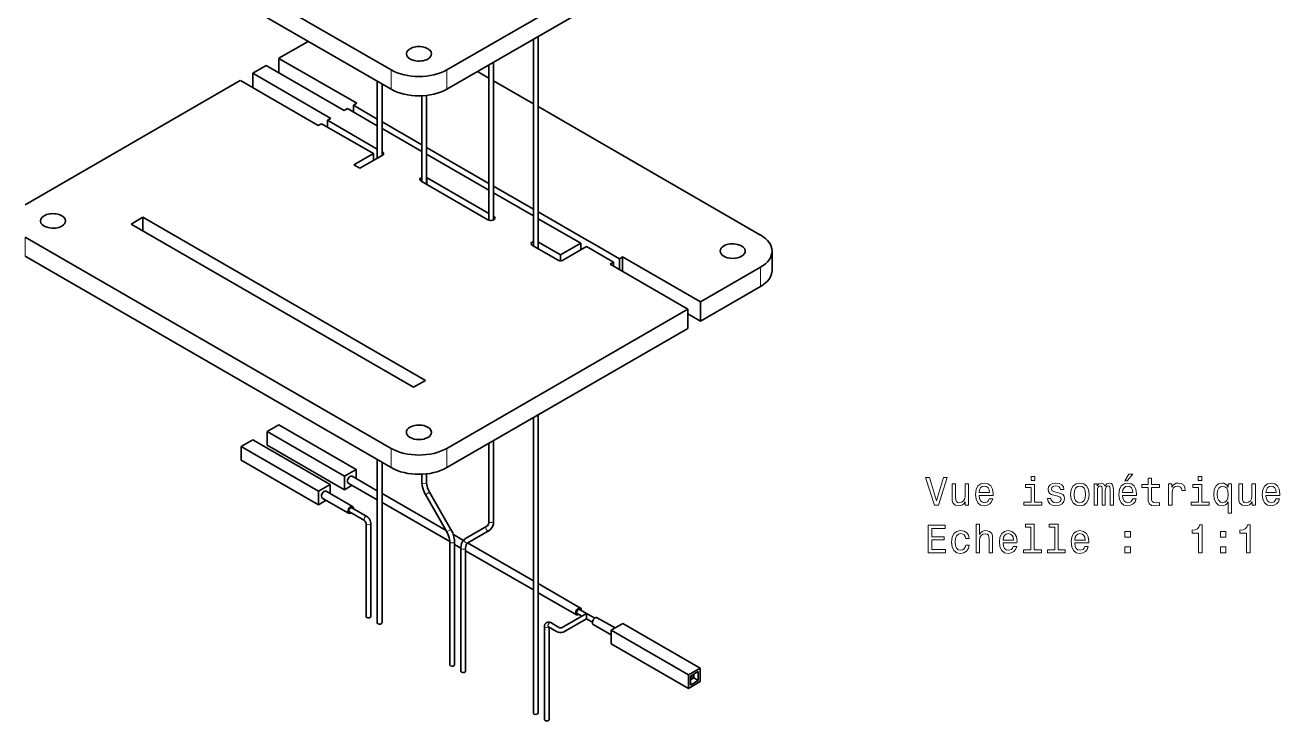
# Model space of a CAD drawing. Extents: x 384 to 891, y 188 to 696.
# Drawn here: x 714.5 to 874, y 533 to 621.4 of the extents above; entities that cross this region are included whole.
import ezdxf

# ---------------------------------------------------------------- set-up
doc = ezdxf.new("R2010")
doc.units = 0

msp = doc.modelspace()

# ---------------------------------------------------------------- linework, layer by layer
at = {"color": 7, "lineweight": 35}
for p, q in [((714.53, 642.57), (761.03, 615.72)), ((714.53, 640.12), (761.03, 613.28)), ((768.1, 615.72), (807.97, 638.74)), ((768.1, 613.28), (807.97, 636.29)), ((779.11, 619.63), (779.11, 593.37)), ((779.71, 619.98), (779.71, 593.02)), ((774.05, 596.69), (774.05, 616.71)), ((741.87, 614.37), (714.53, 598.59)), ((807.97, 594.76), (779.71, 611.07)), ((765.39, 576.29), (729.49, 597.01)), ((727.99, 596.15), (763.89, 575.42)), ((714.53, 594.5), (761.03, 567.66)), ((714.53, 592.06), (761.03, 565.21)), ((768.1, 567.66), (798.75, 585.35)), ((768.1, 565.21), (798.75, 582.9)), ((779.11, 571.56), (779.11, 534.04)), ((779.71, 571.91), (779.71, 534.04)), ((759.28, 545.49), (759.28, 566.22)), ((759.88, 545.49), (759.88, 565.87))]:
    msp.add_line(p, q, dxfattribs=at)
at = {"color": 7, "lineweight": 35, "ltscale": 0.107457}
msp.add_line((750.5, 619.35), (746.78, 617.21), dxfattribs=at)
at = {"color": 7, "lineweight": 35, "ltscale": 0.285779}
msp.add_line((746.78, 617.2), (756.68, 611.49), dxfattribs=at)
at = {"color": 7, "lineweight": 35, "ltscale": 0.046301}
for p, q in [((746.78, 615.35), (746.78, 617.2)), ((743.48, 613.45), (743.48, 615.3))]:
    msp.add_line(p, q, dxfattribs=at)
at = {"color": 7, "lineweight": 35, "ltscale": 0.049001}
msp.add_line((745.18, 616.28), (743.48, 615.3), dxfattribs=at)
at = {"color": 7, "lineweight": 35, "ltscale": 0.285777}
for p, q in [((745.18, 616.28), (755.08, 610.56)), ((741.88, 614.37), (751.77, 608.66)), ((743.48, 615.3), (753.38, 609.58))]:
    msp.add_line(p, q, dxfattribs=at)
at = {"color": 7, "lineweight": 13, "ltscale": 0.061238}
for p, q in [((761.03, 613.28), (761.03, 615.72)), ((768.1, 613.28), (768.1, 615.72)), ((807.97, 590.68), (807.97, 588.23)), ((761.03, 567.66), (761.03, 565.21)), ((768.1, 567.66), (768.1, 565.21))]:
    msp.add_line(p, q, dxfattribs=at)
at = {"color": 7, "lineweight": 35, "ltscale": 0.042004}
msp.add_line((773.45, 614.68), (772, 615.52), dxfattribs=at)
at = {"color": 7, "lineweight": 35, "ltscale": 0.492818}
msp.add_line((773.45, 596.65), (773.45, 616.36), dxfattribs=at)
at = {"color": 7, "lineweight": 35, "ltscale": 0.243999}
msp.add_line((759.28, 604.52), (759.28, 614.28), dxfattribs=at)
at = {"color": 7, "lineweight": 35, "ltscale": 0.226677}
msp.add_line((759.88, 604.87), (759.88, 613.94), dxfattribs=at)
at = {"color": 7, "lineweight": 35, "ltscale": 0.145988}
for p, q in [((779.11, 611.42), (774.05, 614.34)), ((779.11, 598.04), (774.05, 600.96)), ((774.05, 600.1), (779.11, 597.18))]:
    msp.add_line(p, q, dxfattribs=at)
at = {"color": 7, "lineweight": 35, "ltscale": 0.272197}
msp.add_line((764.94, 612.44), (764.94, 601.55), dxfattribs=at)
at = {"color": 7, "lineweight": 35, "ltscale": 0.282034}
msp.add_line((765.54, 612.48), (765.54, 601.2), dxfattribs=at)
at = {"color": 7, "lineweight": 35, "ltscale": 0.012342}
msp.add_line((755.08, 610.56), (755.5, 610.81), dxfattribs=at)
at = {"color": 7, "lineweight": 35, "ltscale": 0.109118}
msp.add_line((755.5, 610.81), (759.28, 608.63), dxfattribs=at)
at = {"color": 7, "lineweight": 35, "ltscale": 0.012356}
for p, q in [((756.25, 611.24), (756.68, 611.49)), ((790.45, 591.99), (790.03, 591.74))]:
    msp.add_line(p, q, dxfattribs=at)
at = {"color": 7, "lineweight": 35, "ltscale": 0.087515}
msp.add_line((759.28, 609.49), (756.25, 611.24), dxfattribs=at)
at = {"color": 7, "lineweight": 35, "ltscale": 0.021603}
for p, q in [((756.25, 610.38), (756.25, 611.24)), ((752.95, 608.47), (752.95, 609.34)), ((758.79, 604.24), (758.79, 605.1)), ((785.12, 592.85), (785.12, 593.71)), ((786.62, 593.71), (785.87, 594.14))]:
    msp.add_line(p, q, dxfattribs=at)
at = {"color": 7, "lineweight": 35, "ltscale": 0.012348}
msp.add_line((752.95, 609.34), (753.38, 609.58), dxfattribs=at)
at = {"color": 7, "lineweight": 35, "ltscale": 0.182809}
msp.add_line((759.28, 605.68), (752.95, 609.34), dxfattribs=at)
at = {"color": 7, "lineweight": 35, "ltscale": 0.145987}
for p, q in [((764.94, 606.23), (759.88, 609.15)), ((759.88, 608.28), (764.94, 605.36))]:
    msp.add_line(p, q, dxfattribs=at)
at = {"color": 7, "lineweight": 35, "ltscale": 0.01235}
msp.add_line((751.77, 608.66), (752.2, 608.9), dxfattribs=at)
at = {"color": 7, "lineweight": 35, "ltscale": 0.190097}
msp.add_line((752.2, 608.9), (758.79, 605.1), dxfattribs=at)
at = {"color": 7, "lineweight": 35, "ltscale": 0.228459}
for p, q in [((773.45, 601.31), (765.54, 605.88)), ((765.54, 605.02), (773.45, 600.45))]:
    msp.add_line(p, q, dxfattribs=at)
at = {"color": 7, "lineweight": 35, "ltscale": 0.072046}
msp.add_line((758.79, 605.1), (756.29, 603.66), dxfattribs=at)
at = {"color": 7, "lineweight": 35, "ltscale": 0.082552}
msp.add_line((757.04, 603.23), (759.9, 604.88), dxfattribs=at)
at = {"color": 7, "lineweight": 35, "ltscale": 0.000767092}
msp.add_line((759.91, 605.32), (759.88, 605.33), dxfattribs=at)
at = {"color": 7, "lineweight": 35, "ltscale": 0.000279219}
msp.add_line((759.9, 604.88), (759.91, 604.89), dxfattribs=at)
at = {"color": 7, "lineweight": 13, "ltscale": 0.010829}
msp.add_line((759.91, 604.89), (759.91, 605.32), dxfattribs=at)
at = {"color": 7, "lineweight": 35, "ltscale": 0.021604}
msp.add_line((756.29, 603.66), (757.04, 603.23), dxfattribs=at)
at = {"color": 7, "lineweight": 35, "ltscale": 0.244949}
msp.add_line((764.85, 601.6), (773.33, 596.7), dxfattribs=at)
at = {"color": 7, "lineweight": 35, "ltscale": 0.001511}
msp.add_line((765.6, 602.04), (765.54, 602.06), dxfattribs=at)
at = {"color": 7, "lineweight": 35, "ltscale": 0.226882}
msp.add_line((773.45, 597.5), (765.6, 602.04), dxfattribs=at)
at = {"color": 7, "lineweight": 13, "ltscale": 0.021603}
for p, q in [((765.6, 601.17), (765.6, 602.04)), ((779.74, 593.01), (779.74, 593.87))]:
    msp.add_line(p, q, dxfattribs=at)
at = {"color": 7, "lineweight": 35, "ltscale": 0.043305}
for p, q in [((729.49, 597.01), (727.99, 596.15)), ((763.89, 575.42), (765.39, 576.29))]:
    msp.add_line(p, q, dxfattribs=at)
at = {"color": 7, "lineweight": 35, "ltscale": 0.043306}
msp.add_line((729.49, 595.28), (729.49, 597.01), dxfattribs=at)
at = {"color": 7, "lineweight": 35, "ltscale": 0.000747215}
msp.add_line((774.08, 597.14), (774.05, 597.15), dxfattribs=at)
at = {"color": 7, "lineweight": 13, "ltscale": 0.010802}
msp.add_line((774.08, 596.7), (774.08, 597.14), dxfattribs=at)
at = {"color": 7, "lineweight": 35, "ltscale": 0.177723}
msp.add_line((785.87, 594.14), (779.71, 597.7), dxfattribs=at)
at = {"color": 7, "lineweight": 35, "ltscale": 0.156119}
msp.add_line((779.71, 596.83), (785.12, 593.71), dxfattribs=at)
at = {"color": 7, "lineweight": 13, "ltscale": 0.061237}
msp.add_line((714.53, 594.5), (714.53, 592.06), dxfattribs=at)
at = {"color": 7, "lineweight": 35, "ltscale": 0.092494}
msp.add_line((778.99, 593.44), (782.19, 591.59), dxfattribs=at)
at = {"color": 7, "lineweight": 35, "ltscale": 0.000703271}
msp.add_line((779.74, 593.87), (779.71, 593.88), dxfattribs=at)
at = {"color": 7, "lineweight": 35, "ltscale": 0.081693}
msp.add_line((782.57, 592.24), (779.74, 593.87), dxfattribs=at)
at = {"color": 7, "lineweight": 35, "ltscale": 0.073691}
msp.add_line((785.12, 593.71), (782.57, 592.24), dxfattribs=at)
at = {"color": 7, "lineweight": 35, "ltscale": 0.084675}
msp.add_line((782.94, 591.59), (785.87, 593.28), dxfattribs=at)
at = {"color": 7, "lineweight": 35, "ltscale": 0.098423}
for p, q in [((785.87, 593.28), (789.28, 591.31)), ((790.03, 591.74), (786.62, 593.71))]:
    msp.add_line(p, q, dxfattribs=at)
at = {"color": 7, "lineweight": 35, "ltscale": 0.018433}
msp.add_line((782.57, 591.5), (782.57, 592.24), dxfattribs=at)
at = {"color": 7, "lineweight": 35, "ltscale": 0.033946}
msp.add_line((790.03, 590.38), (790.03, 591.74), dxfattribs=at)
at = {"color": 7, "lineweight": 35, "ltscale": 0.285677}
msp.add_line((790.45, 591.99), (800.35, 586.28), dxfattribs=at)
at = {"color": 7, "lineweight": 35, "ltscale": 0.0463}
msp.add_line((790.45, 590.14), (790.45, 591.99), dxfattribs=at)
at = {"color": 7, "lineweight": 35, "ltscale": 0.061238}
for p, q in [((809.43, 590.27), (809.43, 592.72)), ((800.35, 583.83), (800.35, 586.28))]:
    msp.add_line(p, q, dxfattribs=at)
at = {"color": 7, "lineweight": 35, "ltscale": 0.012341}
msp.add_line((789.28, 591.31), (788.85, 591.06), dxfattribs=at)
at = {"color": 7, "lineweight": 35, "ltscale": 0.285675}
msp.add_line((788.85, 591.06), (798.75, 585.35), dxfattribs=at)
at = {"color": 7, "lineweight": 35, "ltscale": 0.012343}
msp.add_line((789.28, 590.82), (789.28, 591.31), dxfattribs=at)
at = {"color": 7, "lineweight": 35, "ltscale": 0.219944}
for p, q in [((800.35, 586.28), (807.97, 590.68)), ((800.35, 583.83), (807.97, 588.23))]:
    msp.add_line(p, q, dxfattribs=at)
at = {"color": 7, "lineweight": 35, "ltscale": 0.061237}
msp.add_line((798.75, 582.9), (798.75, 585.35), dxfattribs=at)
at = {"color": 7, "lineweight": 35, "ltscale": 0.046306}
msp.add_line((800.35, 583.83), (798.75, 584.75), dxfattribs=at)
at = {"color": 7, "lineweight": 35, "ltscale": 0.042866}
for p, q in [((745.27, 569.79), (746.76, 570.65)), ((743.46, 568.74), (741.97, 567.89)), ((755.1, 564.12), (756.59, 564.98)), ((788.98, 544.56), (790.47, 545.42)), ((798.81, 538.89), (800.29, 539.74)), ((800.29, 538.03), (798.81, 537.17))]:
    msp.add_line(p, q, dxfattribs=at)
at = {"color": 7, "lineweight": 35, "ltscale": 0.042867}
for p, q in [((745.27, 569.79), (745.27, 568.08)), ((741.97, 566.17), (741.97, 567.89)), ((753.28, 563.07), (751.8, 562.21)), ((755.1, 564.12), (755.1, 562.4)), ((788.98, 544.56), (788.98, 542.84)), ((798.81, 538.89), (798.81, 537.17)), ((800.29, 538.03), (800.29, 539.74))]:
    msp.add_line(p, q, dxfattribs=at)
at = {"color": 7, "lineweight": 35, "ltscale": 0.283634}
for p, q in [((745.27, 569.79), (755.1, 564.12)), ((746.76, 570.65), (756.59, 564.98)), ((743.46, 568.74), (753.28, 563.07)), ((745.27, 568.08), (755.1, 562.4)), ((741.97, 566.17), (751.8, 560.5)), ((790.47, 545.42), (800.29, 539.74)), ((788.98, 544.56), (798.81, 538.89)), ((788.98, 542.84), (798.81, 537.17))]:
    msp.add_line(p, q, dxfattribs=at)
at = {"color": 7, "lineweight": 35, "ltscale": 0.283635}
msp.add_line((741.97, 567.89), (751.8, 562.21), dxfattribs=at)
at = {"color": 7, "lineweight": 35, "ltscale": 0.247133}
msp.add_line((773.45, 558.41), (773.45, 568.3), dxfattribs=at)
at = {"color": 7, "lineweight": 35, "ltscale": 0.255794}
msp.add_line((774.05, 558.41), (774.05, 568.64), dxfattribs=at)
at = {"color": 7, "lineweight": 35, "ltscale": 0.028429}
for p, q in [((756.59, 563.84), (756.59, 564.98)), ((751.8, 560.5), (752.78, 561.07))]:
    msp.add_line(p, q, dxfattribs=at)
at = {"color": 7, "lineweight": 35, "ltscale": 0.02606}
msp.add_line((764.94, 564.37), (764.94, 563.33), dxfattribs=at)
at = {"color": 7, "lineweight": 35, "ltscale": 0.027238}
msp.add_line((765.54, 564.42), (765.54, 563.33), dxfattribs=at)
at = {"color": 7, "lineweight": 35, "ltscale": 0.028435}
for p, q in [((753.28, 563.07), (753.28, 561.93)), ((756.09, 562.97), (755.1, 562.4))]:
    msp.add_line(p, q, dxfattribs=at)
at = {"color": 7, "lineweight": 35, "ltscale": 0.106549}
msp.add_line((755.59, 563.26), (759.28, 561.13), dxfattribs=at)
at = {"color": 7, "lineweight": 35, "ltscale": 0.092116}
msp.add_line((756.09, 564.12), (759.28, 562.28), dxfattribs=at)
at = {"color": 7, "lineweight": 35, "ltscale": 0.042865}
msp.add_line((751.8, 560.5), (751.8, 562.21), dxfattribs=at)
at = {"color": 7, "lineweight": 35, "ltscale": 0.096771}
for p, q in [((755.64, 559.42), (752.29, 561.35)), ((756.14, 560.28), (752.79, 562.22))]:
    msp.add_line(p, q, dxfattribs=at)
at = {"color": 7, "lineweight": 35, "ltscale": 0.234921}
msp.add_line((759.88, 561.93), (768.02, 557.24), dxfattribs=at)
at = {"color": 7, "lineweight": 13, "ltscale": 0.001377}
for p, q in [((765.4, 561.78), (765.44, 561.81)), ((768.12, 557.07), (768.16, 557.1))]:
    msp.add_line(p, q, dxfattribs=at)
at = {"color": 7, "lineweight": 35, "ltscale": 0.136076}
for p, q in [((765.4, 561.78), (768.12, 557.07)), ((765.91, 562.08), (768.64, 557.37))]:
    msp.add_line(p, q, dxfattribs=at)
at = {"color": 7, "lineweight": 13, "ltscale": 0.013623}
for p, q in [((765.44, 561.81), (765.91, 562.08)), ((768.16, 557.1), (768.64, 557.37))]:
    msp.add_line(p, q, dxfattribs=at)
at = {"color": 7, "lineweight": 35, "ltscale": 0.055024}
msp.add_line((757.65, 558.49), (755.74, 559.59), dxfattribs=at)
at = {"color": 7, "lineweight": 35, "ltscale": 0.055023}
msp.add_line((757.95, 559.01), (756.04, 560.11), dxfattribs=at)
at = {"color": 7, "lineweight": 35, "ltscale": 0.248464}
msp.add_line((759.88, 560.78), (768.49, 555.81), dxfattribs=at)
at = {"color": 7, "lineweight": 35, "ltscale": 0.295981}
for p, q in [((757.85, 546.3), (757.85, 558.14)), ((758.45, 546.3), (758.45, 558.14)), ((780.51, 545.05), (780.51, 533.22))]:
    msp.add_line(p, q, dxfattribs=at)
at = {"color": 7, "lineweight": 35, "ltscale": 0.03681}
msp.add_line((768.94, 556.71), (770.21, 555.97), dxfattribs=at)
at = {"color": 7, "lineweight": 35, "ltscale": 0.078562}
msp.add_line((770.47, 556.19), (773.19, 557.76), dxfattribs=at)
at = {"color": 7, "lineweight": 35, "ltscale": 0.078563}
msp.add_line((770.77, 555.67), (773.49, 557.24), dxfattribs=at)
at = {"color": 7, "lineweight": 35, "ltscale": 0.391338}
for p, q in [((768.49, 555.83), (768.49, 540.17)), ((769.09, 555.83), (769.09, 540.17))]:
    msp.add_line(p, q, dxfattribs=at)
at = {"color": 7, "lineweight": 35, "ltscale": 0.023504}
msp.add_line((769.09, 555.46), (769.9, 554.99), dxfattribs=at)
at = {"color": 7, "lineweight": 35, "ltscale": 0.391339}
for p, q in [((769.9, 539.36), (769.9, 555.01)), ((770.5, 539.36), (770.5, 555.01))]:
    msp.add_line(p, q, dxfattribs=at)
at = {"color": 7, "lineweight": 35, "ltscale": 0.24125}
msp.add_line((770.75, 555.66), (779.11, 550.83), dxfattribs=at)
at = {"color": 7, "lineweight": 35, "ltscale": 0.248466}
msp.add_line((770.5, 554.65), (779.11, 549.68), dxfattribs=at)
at = {"color": 7, "lineweight": 35, "ltscale": 0.155076}
msp.add_line((779.71, 550.49), (785.08, 547.38), dxfattribs=at)
at = {"color": 7, "lineweight": 35, "ltscale": 0.140642}
msp.add_line((779.71, 549.33), (784.58, 546.52), dxfattribs=at)
at = {"color": 7, "lineweight": 35, "ltscale": 0.055758}
msp.add_line((786.92, 546.1), (784.98, 547.21), dxfattribs=at)
at = {"color": 7, "lineweight": 35, "ltscale": 0.030319}
for p, q in [((782.36, 544.91), (781.31, 545.52)), ((782.06, 544.39), (781.01, 545))]:
    msp.add_line(p, q, dxfattribs=at)
at = {"color": 7, "lineweight": 35, "ltscale": 0.080783}
msp.add_line((785.57, 546.53), (782.77, 544.91), dxfattribs=at)
at = {"color": 7, "lineweight": 35, "ltscale": 0.080784}
msp.add_line((785.87, 546.01), (783.07, 544.39), dxfattribs=at)
at = {"color": 7, "lineweight": 35, "ltscale": 0.01688}
msp.add_line((785.27, 546.35), (784.68, 546.69), dxfattribs=at)
at = {"color": 7, "lineweight": 35, "ltscale": 0.012248}
for p, q in [((785.87, 546.6), (785.87, 546.11)), ((799.48, 538.99), (799.48, 538.5)), ((799.05, 538.74), (799.48, 538.5))]:
    msp.add_line(p, q, dxfattribs=at)
at = {"color": 7, "lineweight": 35, "ltscale": 0.002536}
msp.add_line((785.87, 546.01), (785.87, 546.11), dxfattribs=at)
at = {"color": 7, "lineweight": 35, "ltscale": 0.021557}
msp.add_line((786.62, 545.58), (785.87, 546.01), dxfattribs=at)
at = {"color": 7, "lineweight": 35, "ltscale": 0.06539}
msp.add_line((788.98, 543.98), (786.72, 545.29), dxfattribs=at)
at = {"color": 7, "lineweight": 35, "ltscale": 0.065393}
msp.add_line((789.48, 544.85), (787.22, 546.15), dxfattribs=at)
at = {"color": 7, "lineweight": 35, "ltscale": 0.000531061}
msp.add_line((781.01, 545), (780.99, 545.01), dxfattribs=at)
at = {"color": 7, "lineweight": 35, "ltscale": 0.293196}
msp.add_line((781.11, 544.94), (781.11, 533.22), dxfattribs=at)
at = {"color": 7, "lineweight": 35, "ltscale": 0.028577}
for p, q in [((800.04, 539.31), (799.05, 538.74)), ((799.05, 537.6), (800.04, 538.17))]:
    msp.add_line(p, q, dxfattribs=at)
at = {"color": 7, "lineweight": 35, "ltscale": 0.028578}
for p, q in [((800.04, 539.31), (800.04, 538.17)), ((799.05, 537.6), (799.05, 538.74))]:
    msp.add_line(p, q, dxfattribs=at)
at = {"color": 7, "lineweight": 35, "ltscale": 0.012247}
msp.add_line((799.05, 538.25), (799.48, 538.5), dxfattribs=at)
at = {"color": 7, "lineweight": 35, "ltscale": 0.01633}
msp.add_line((800.04, 538.17), (799.48, 538.5), dxfattribs=at)
at = {"color": 7, "lineweight": 35}
for points in [[(760.07, 605.1), (760.05, 605.17), (760.01, 605.24), (759.91, 605.32)], [(759.91, 604.89), (760.01, 604.96), (760.06, 605.06), (760.07, 605.1)], [(764.85, 602.04), (764.75, 601.96), (764.7, 601.87), (764.69, 601.82)], [(764.69, 601.82), (764.71, 601.75), (764.75, 601.68), (764.85, 601.6)], [(773.33, 596.7), (773.47, 596.65), (773.63, 596.62), (773.79, 596.62), (773.95, 596.65), (774.08, 596.7)], [(774.24, 596.92), (774.22, 596.99), (774.18, 597.06), (774.08, 597.14)], [(774.08, 596.7), (774.18, 596.78), (774.23, 596.88), (774.24, 596.92)], [(778.99, 593.87), (778.89, 593.79), (778.84, 593.7), (778.83, 593.66)], [(778.83, 593.66), (778.85, 593.58), (778.89, 593.52), (778.99, 593.44)], [(782.19, 591.59), (782.33, 591.53), (782.49, 591.5), (782.65, 591.5), (782.8, 591.53), (782.93, 591.59)], [(764.94, 563.33), (764.98, 562.92), (765.09, 562.48), (765.28, 562.01), (765.4, 561.78)], [(765.54, 563.33), (765.57, 563.02), (765.66, 562.66), (765.81, 562.27), (765.91, 562.08)], [(757.85, 558.14), (757.84, 558.23), (757.75, 558.39), (757.67, 558.47), (757.65, 558.49)], [(758.45, 558.14), (758.43, 558.32), (758.37, 558.51), (758.23, 558.75), (758.09, 558.9), (757.95, 559.01)], [(773.45, 558.41), (773.43, 558.15), (773.37, 557.96), (773.27, 557.82), (773.19, 557.76)], [(774.05, 558.41), (774.03, 558.08), (773.94, 557.77), (773.8, 557.52), (773.63, 557.33), (773.49, 557.24)], [(768.12, 557.07), (768.3, 556.69), (768.43, 556.3), (768.49, 555.94), (768.49, 555.83)], [(768.64, 557.37), (768.86, 556.91), (769.01, 556.44), (769.08, 556.05), (769.09, 555.83)], [(770.47, 556.19), (770.26, 556.03), (770.1, 555.82), (769.99, 555.57), (769.93, 555.3), (769.9, 555.01)], [(770.77, 555.67), (770.67, 555.58), (770.57, 555.42), (770.52, 555.21), (770.5, 555.01)], [(781.31, 545.52), (781.13, 545.59), (780.95, 545.6), (780.8, 545.56), (780.67, 545.47), (780.57, 545.33), (780.52, 545.15), (780.51, 545.05)], [(782.06, 544.39), (782.24, 544.32), (782.42, 544.28), (782.71, 544.28), (782.9, 544.32), (783.07, 544.39)]]:
    msp.add_lwpolyline(points, dxfattribs=at)
at = {"color": 7, "lineweight": 13}
for points in [[(854.26, 563.53), (854.56, 563.53), (855.26, 564.39), (854.77, 564.39)], [(831.2, 563.96), (830.32, 560.98), (829.42, 563.96), (828.94, 563.96), (830.07, 560.46), (830.58, 560.46), (831.68, 563.96)], [(834.4, 563.16), (833.96, 563.16), (833.96, 561.6), (833.91, 561.24), (833.76, 560.98), (833.54, 560.81), (833.24, 560.76), (833, 560.8), (832.85, 560.93), (832.76, 561.13), (832.74, 561.42), (832.74, 563.16), (832.3, 563.16), (832.3, 561.38), (832.32, 561.03), (832.41, 560.73), (832.7, 560.46), (833.17, 560.36), (833.42, 560.4), (833.64, 560.49), (833.83, 560.64), (833.98, 560.87), (833.98, 560.46), (834.4, 560.46)], [(835.74, 561.68), (837.51, 561.68), (837.52, 561.89), (837.44, 562.47), (837.22, 562.9), (836.86, 563.16), (836.4, 563.26), (835.94, 563.16), (835.58, 562.88), (835.36, 562.42), (835.28, 561.81), (835.35, 561.19), (835.58, 560.74), (835.93, 560.46), (836.38, 560.36), (836.77, 560.43), (837.1, 560.6), (837.33, 560.87), (837.47, 561.23), (837.03, 561.23), (836.94, 561.03), (836.81, 560.88), (836.44, 560.76), (836.15, 560.81), (835.93, 560.99), (835.79, 561.28), (835.74, 561.67)], [(835.74, 562.06), (835.8, 562.4), (835.93, 562.66), (836.14, 562.82), (836.41, 562.87), (836.68, 562.82), (836.88, 562.66), (837.01, 562.4), (837.06, 562.06)], [(842.78, 560.83), (842.78, 563.07), (841.64, 563.07), (841.64, 562.7), (842.34, 562.7), (842.34, 560.83), (841.43, 560.83), (841.43, 560.46), (843.7, 560.46), (843.7, 560.83)], [(842.8, 564.08), (842.33, 564.08), (842.33, 563.57), (842.8, 563.57)], [(845.79, 562.03), (845.36, 562.14), (845.04, 562.25), (844.93, 562.49), (844.96, 562.66), (845.07, 562.78), (845.24, 562.85), (845.49, 562.88), (845.73, 562.85), (845.91, 562.76), (846.03, 562.62), (846.08, 562.44), (846.52, 562.44), (846.52, 562.45), (846.44, 562.78), (846.23, 563.04), (845.91, 563.2), (845.49, 563.26), (845.06, 563.2), (844.75, 563.03), (844.55, 562.79), (844.49, 562.47), (844.54, 562.17), (844.68, 561.96), (844.91, 561.81), (845.25, 561.7), (845.74, 561.58), (846.04, 561.45), (846.12, 561.35), (846.15, 561.2), (846.11, 561.02), (845.99, 560.88), (845.79, 560.78), (845.53, 560.75), (845.25, 560.78), (845.05, 560.89), (844.91, 561.06), (844.86, 561.3), (844.43, 561.3), (844.5, 560.9), (844.71, 560.6), (845.03, 560.43), (845.49, 560.36), (845.96, 560.43), (846.31, 560.6), (846.52, 560.89), (846.6, 561.25), (846.54, 561.57), (846.39, 561.79), (846.13, 561.93)], [(847.36, 561.81), (847.45, 561.19), (847.68, 560.74), (848.05, 560.46), (848.54, 560.36), (849.03, 560.46), (849.4, 560.73), (849.63, 561.19), (849.71, 561.81), (849.63, 562.42), (849.4, 562.88), (849.03, 563.16), (848.54, 563.26), (848.05, 563.16), (847.68, 562.88), (847.45, 562.42)], [(847.82, 561.81), (847.86, 562.27), (848, 562.59), (848.23, 562.8), (848.54, 562.87), (848.84, 562.8), (849.07, 562.6), (849.21, 562.27), (849.26, 561.81), (849.21, 561.35), (849.07, 561.02), (848.84, 560.82), (848.54, 560.75), (848.23, 560.82), (848, 561.02), (847.86, 561.35)], [(850.35, 560.46), (850.76, 560.46), (850.76, 562.27), (850.79, 562.54), (850.86, 562.74), (850.98, 562.85), (851.13, 562.9), (851.25, 562.86), (851.33, 562.76), (851.37, 562.58), (851.39, 562.36), (851.39, 560.46), (851.77, 560.46), (851.77, 562.27), (851.8, 562.53), (851.87, 562.73), (851.99, 562.85), (852.15, 562.9), (852.27, 562.86), (852.35, 562.76), (852.4, 562.36), (852.4, 560.46), (852.81, 560.46), (852.81, 562.33), (852.78, 562.72), (852.7, 563.01), (852.54, 563.19), (852.28, 563.26), (851.97, 563.16), (851.73, 562.87), (851.55, 563.15), (851.23, 563.26), (850.95, 563.16), (850.75, 562.88), (850.75, 563.16), (850.35, 563.16)], [(853.96, 561.68), (855.73, 561.68), (855.74, 561.89), (855.66, 562.47), (855.43, 562.9), (855.08, 563.16), (854.61, 563.26), (854.15, 563.16), (853.8, 562.88), (853.57, 562.42), (853.49, 561.81), (853.57, 561.19), (853.79, 560.74), (854.14, 560.46), (854.6, 560.36), (854.99, 560.43), (855.31, 560.6), (855.55, 560.87), (855.69, 561.23), (855.25, 561.23), (855.16, 561.03), (855.03, 560.88), (854.65, 560.76), (854.36, 560.81), (854.15, 560.99), (854.01, 561.28), (853.96, 561.67)], [(853.96, 562.06), (854.01, 562.4), (854.15, 562.66), (854.35, 562.82), (854.63, 562.87), (854.89, 562.82), (855.1, 562.66), (855.23, 562.4), (855.27, 562.06)], [(857.2, 562.7), (857.2, 561.34), (857.23, 560.9), (857.37, 560.6), (857.65, 560.42), (858.13, 560.36), (858.66, 560.39), (858.66, 560.77), (858.27, 560.74), (857.92, 560.78), (857.74, 560.91), (857.66, 561.12), (857.64, 561.41), (857.64, 562.7), (858.66, 562.7), (858.66, 563.07), (857.64, 563.07), (857.64, 563.87), (857.2, 563.87), (857.2, 563.07), (856.43, 563.07), (856.43, 562.7)], [(859.81, 560.46), (860.25, 560.46), (860.25, 562), (860.3, 562.38), (860.43, 562.65), (860.65, 562.81), (860.95, 562.86), (861.17, 562.83), (861.34, 562.73), (861.44, 562.55), (861.48, 562.32), (861.92, 562.32), (861.86, 562.73), (861.7, 563.02), (861.42, 563.2), (861.04, 563.26), (860.78, 563.22), (860.56, 563.12), (860.37, 562.95), (860.21, 562.72), (860.21, 563.16), (859.81, 563.16)], [(864.03, 560.83), (864.03, 563.07), (862.89, 563.07), (862.89, 562.7), (863.59, 562.7), (863.59, 560.83), (862.68, 560.83), (862.68, 560.46), (864.95, 560.46), (864.95, 560.83)], [(864.05, 564.08), (863.58, 564.08), (863.58, 563.57), (864.05, 563.57)], [(867.38, 562.75), (867.22, 562.97), (867.04, 563.13), (866.84, 563.23), (866.6, 563.26), (866.17, 563.16), (865.84, 562.88), (865.62, 562.42), (865.55, 561.81), (865.62, 561.2), (865.84, 560.74), (866.17, 560.46), (866.6, 560.36), (866.84, 560.39), (867.04, 560.48), (867.21, 560.63), (867.38, 560.87), (867.38, 559.41), (867.82, 559.41), (867.82, 563.16), (867.38, 563.16)], [(866, 561.81), (866.04, 562.26), (866.19, 562.59), (866.4, 562.79), (866.67, 562.86), (866.97, 562.79), (867.19, 562.59), (867.32, 562.27), (867.37, 561.81), (867.32, 561.35), (867.19, 561.03), (866.97, 560.82), (866.67, 560.76), (866.4, 560.82), (866.19, 561.03), (866.04, 561.36)], [(870.84, 563.16), (870.39, 563.16), (870.39, 561.6), (870.34, 561.24), (870.2, 560.98), (869.97, 560.81), (869.67, 560.76), (869.43, 560.8), (869.28, 560.93), (869.2, 561.13), (869.18, 561.42), (869.18, 563.16), (868.73, 563.16), (868.73, 561.38), (868.75, 561.03), (868.84, 560.73), (869.14, 560.46), (869.6, 560.36), (869.86, 560.4), (870.07, 560.49), (870.26, 560.64), (870.41, 560.87), (870.41, 560.46), (870.84, 560.46)], [(872.17, 561.68), (873.95, 561.68), (873.95, 561.89), (873.87, 562.47), (873.65, 562.9), (873.3, 563.16), (872.83, 563.26), (872.37, 563.16), (872.02, 562.88), (871.79, 562.42), (871.71, 561.81), (871.78, 561.19), (872.01, 560.74), (872.36, 560.46), (872.81, 560.36), (873.21, 560.43), (873.53, 560.6), (873.77, 560.87), (873.9, 561.23), (873.46, 561.23), (873.37, 561.03), (873.24, 560.88), (872.87, 560.76), (872.58, 560.81), (872.36, 560.99), (872.22, 561.28), (872.17, 561.67)], [(872.17, 562.06), (872.23, 562.4), (872.36, 562.66), (872.57, 562.82), (872.84, 562.87), (873.11, 562.82), (873.32, 562.66), (873.44, 562.4), (873.49, 562.06)], [(835.35, 554.41), (835.8, 554.41), (835.8, 555.97), (835.84, 556.33), (835.99, 556.59), (836.21, 556.75), (836.52, 556.82), (836.76, 556.76), (836.91, 556.63), (836.99, 556.4), (837.01, 556.1), (837.01, 554.41), (837.45, 554.41), (837.45, 556.19), (837.43, 556.55), (837.34, 556.85), (837.05, 557.12), (836.58, 557.21), (836.33, 557.18), (836.11, 557.08), (835.93, 556.93), (835.8, 556.72), (835.8, 558.03), (835.35, 558.03)], [(842.31, 557.66), (842.31, 554.78), (841.39, 554.78), (841.39, 554.41), (843.66, 554.41), (843.66, 554.78), (842.75, 554.78), (842.75, 558.03), (841.61, 558.03), (841.61, 557.66)], [(845.34, 557.66), (845.34, 554.78), (844.43, 554.78), (844.43, 554.41), (846.69, 554.41), (846.69, 554.78), (845.79, 554.78), (845.79, 558.03), (844.65, 558.03), (844.65, 557.66)], [(829.26, 554.41), (831.48, 554.41), (831.48, 554.83), (829.73, 554.83), (829.73, 556.02), (831.29, 556.02), (831.29, 556.44), (829.73, 556.44), (829.73, 557.49), (831.44, 557.49), (831.44, 557.91), (829.26, 557.91)], [(834.04, 556.22), (834.48, 556.22), (834.39, 556.62), (834.17, 556.94), (833.83, 557.14), (833.39, 557.21), (832.91, 557.11), (832.54, 556.83), (832.31, 556.37), (832.23, 555.76), (832.31, 555.15), (832.53, 554.69), (832.89, 554.41), (833.38, 554.31), (833.81, 554.39), (834.15, 554.6), (834.38, 554.93), (834.48, 555.38), (834.06, 555.38), (833.98, 555.1), (833.84, 554.88), (833.64, 554.75), (833.39, 554.71), (833.09, 554.78), (832.87, 554.98), (832.73, 555.31), (832.68, 555.77), (832.73, 556.23), (832.87, 556.55), (833.1, 556.75), (833.39, 556.83), (833.66, 556.78), (833.85, 556.66), (833.98, 556.47)], [(838.78, 555.64), (840.55, 555.64), (840.56, 555.84), (840.48, 556.42), (840.25, 556.86), (839.9, 557.12), (839.43, 557.21), (838.97, 557.11), (838.62, 556.83), (838.39, 556.37), (838.31, 555.77), (838.39, 555.15), (838.61, 554.69), (838.96, 554.41), (839.42, 554.31), (839.81, 554.38), (840.13, 554.55), (840.37, 554.82), (840.51, 555.19), (840.07, 555.19), (839.98, 554.98), (839.84, 554.83), (839.47, 554.71), (839.18, 554.77), (838.97, 554.94), (838.83, 555.23), (838.78, 555.62)], [(838.78, 556.01), (838.83, 556.36), (838.97, 556.61), (839.17, 556.77), (839.45, 556.83), (839.71, 556.77), (839.92, 556.61), (840.05, 556.36), (840.09, 556.01)], [(847.88, 555.64), (849.66, 555.64), (849.66, 555.84), (849.58, 556.42), (849.36, 556.86), (849.01, 557.12), (848.54, 557.21), (848.08, 557.11), (847.73, 556.83), (847.5, 556.37), (847.42, 555.77), (847.5, 555.15), (847.72, 554.69), (848.07, 554.41), (848.52, 554.31), (848.92, 554.38), (849.24, 554.55), (849.48, 554.82), (849.61, 555.19), (849.17, 555.19), (849.08, 554.98), (848.95, 554.83), (848.58, 554.71), (848.29, 554.77), (848.08, 554.94), (847.93, 555.23), (847.88, 555.62)], [(847.88, 556.01), (847.94, 556.36), (848.08, 556.61), (848.28, 556.77), (848.55, 556.83), (848.82, 556.77), (849.03, 556.61), (849.15, 556.36), (849.2, 556.01)], [(854.26, 556.37), (854.96, 556.37), (854.96, 557.12), (854.26, 557.12)], [(863.63, 554.41), (864.09, 554.41), (864.09, 557.93), (863.74, 557.93), (863.65, 557.63), (863.47, 557.42), (863.2, 557.3), (862.81, 557.26), (862.81, 556.9), (863.63, 556.9)], [(866.41, 556.37), (867.1, 556.37), (867.1, 557.12), (866.41, 557.12)], [(869.7, 554.41), (870.16, 554.41), (870.16, 557.93), (869.82, 557.93), (869.73, 557.63), (869.54, 557.42), (869.27, 557.3), (868.88, 557.26), (868.88, 556.9), (869.7, 556.9)], [(854.26, 554.41), (854.96, 554.41), (854.96, 555.16), (854.26, 555.16)], [(866.41, 554.41), (867.1, 554.41), (867.1, 555.16), (866.41, 555.16)]]:
    msp.add_lwpolyline(points, close=True, dxfattribs=at)
at = {"color": 7, "lineweight": 35}
for centre, radius, start, end in [((765.14, 601.53), 0.586, 109.6578, 119.7294), ((779.29, 593.34), 0.608, 106.9999, 119.5772), ((785.85, 545.98), 0.616, 88.7139, 117.7119), ((782.57, 545.36), 0.491, 245.463, 294.537)]:
    msp.add_arc(centre, radius, start, end, dxfattribs=at)
for centre, major_axis, start_param, end_param in [((764.57, 617.77), (1.6, 0), 0, 3.141593), ((764.57, 617.77), (1.6, 0), 3.141593, 5.497787), ((764.57, 617.77), (1.6, 0), 5.497787, 6.283185), ((764.57, 617.77), (5, 0), 3.926991, 5.497787), ((764.57, 615.32), (5, 0), 3.926991, 5.497787), ((718.07, 596.55), (1.6, 0), 6.283185, 9.424778), ((718.07, 596.55), (1.6, 0), 3.141593, 5.497787), ((718.07, 596.55), (1.6, 0), 5.497787, 6.283185), ((804.43, 592.72), (5, 0), 6.283185, 7.068583), ((804.43, 592.72), (1.6, 0), 2.356194, 3.141593), ((804.43, 592.72), (1.6, 0), 0, 2.356194), ((804.43, 592.72), (1.6, 0), 3.141593, 6.283185), ((804.43, 592.72), (5, 0), 5.497787, 6.283185), ((804.43, 590.27), (5, 0), 5.497787, 6.283185), ((764.57, 569.7), (1.6, 0), 2.356194, 3.141593), ((764.57, 569.7), (1.6, 0), 3.141593, 6.283185), ((764.57, 569.7), (1.6, 0), 0, 2.356194), ((764.57, 569.7), (5, 0), 3.926991, 5.497787), ((764.57, 567.25), (5, 0), 3.926991, 5.497787), ((755.84, 563.69), (-0.25, -0.433), 3.141593, 5.497787), ((755.84, 563.69), (-0.25, -0.433), 5.497787, 6.283185), ((752.54, 561.78), (0.25, 0.433), 6.283185, 8.63938), ((752.54, 561.78), (0.25, 0.433), 2.356194, 3.141593), ((755.89, 559.85), (-0.25, -0.433), 3.141593, 6.283185), ((755.89, 559.85), (-0.15, -0.26), 3.141593, 5.497787), ((755.89, 559.85), (-0.15, -0.26), 5.497787, 6.283185), ((755.89, 559.85), (-0.25, -0.433), 2.356194, 3.141593), ((755.89, 559.85), (-0.25, -0.433), 2.214794, 2.356194), ((755.89, 559.85), (-0.25, -0.433), 0, 0.924436), ((784.83, 546.95), (-0.25, -0.433), 3.141593, 5.497787), ((784.83, 546.95), (-0.15, -0.26), 3.141564, 6.283156), ((784.83, 546.95), (-0.25, -0.433), 2.215974, 3.141593), ((758.15, 546.3), (-0.3, 0), 6.283185, 7.068583), ((758.15, 546.3), (0.3, 0), 3.141593, 3.926991), ((758.15, 546.3), (-0.3, 0), 0.785398, 3.141593), ((758.15, 546.3), (0.3, 0), 3.926991, 6.283185), ((759.58, 545.49), (0.3, 0), 3.141593, 3.926991), ((759.58, 545.49), (0.3, 0), 3.926991, 6.283185), ((784.83, 546.95), (-0.25, -0.433), 5.497787, 6.283185), ((784.83, 546.95), (-0.25, -0.433), 0, 0.925616), ((786.97, 545.72), (0.25, 0.433), 6.283185, 9.424778), ((768.79, 540.17), (-0.3, 0), 6.283185, 7.068583), ((768.79, 540.17), (-0.3, 0), 0.785398, 3.141593), ((770.2, 539.36), (0.3, 0), 3.141593, 3.926991), ((770.2, 539.36), (0.3, 0), 3.926991, 6.283185), ((779.41, 534.04), (-0.3, 0), 6.283185, 7.068583), ((779.41, 534.04), (-0.3, 0), 0.785398, 3.141593), ((780.81, 533.22), (-0.3, 0), 0, 3.141593)]:
    msp.add_ellipse(centre, major_axis=major_axis, ratio=0.57735, start_param=start_param, end_param=end_param, dxfattribs=at)
at = {"color": 7, "lineweight": 13}
for centre, major_axis, ratio, start_param, end_param in [((765.24, 563.33), (-0.3, 0), 0.57735, 0, 3.141593), ((757.8, 558.75), (0.15, 0.26), 0.57735, 6.283185, 9.424778), ((758.15, 558.14), (0.3, 0), 0.57735, 3.141593, 6.283185), ((773.75, 558.41), (0.3, 0), 0.57735, 3.141593, 6.283185), ((773.34, 557.5), (0.15, -0.26), 0.816497, 3.141593, 6.283185), ((768.79, 555.83), (-0.3, 0), 0.57735, 0, 3.141593), ((770.2, 555.01), (0.3, 0), 0.57735, 3.141593, 6.283185), ((770.62, 555.93), (0.15, -0.26), 0.816497, 3.141593, 6.283185), ((781.16, 545.26), (0.15, 0.26), 0.57735, 6.283185, 9.424778), ((780.81, 545.05), (-0.3, 0), 0.57735, 6.283185, 8.896969)]:
    msp.add_ellipse(centre, major_axis=major_axis, ratio=ratio, start_param=start_param, end_param=end_param, dxfattribs=at)

doc.saveas('drawing.dxf')
